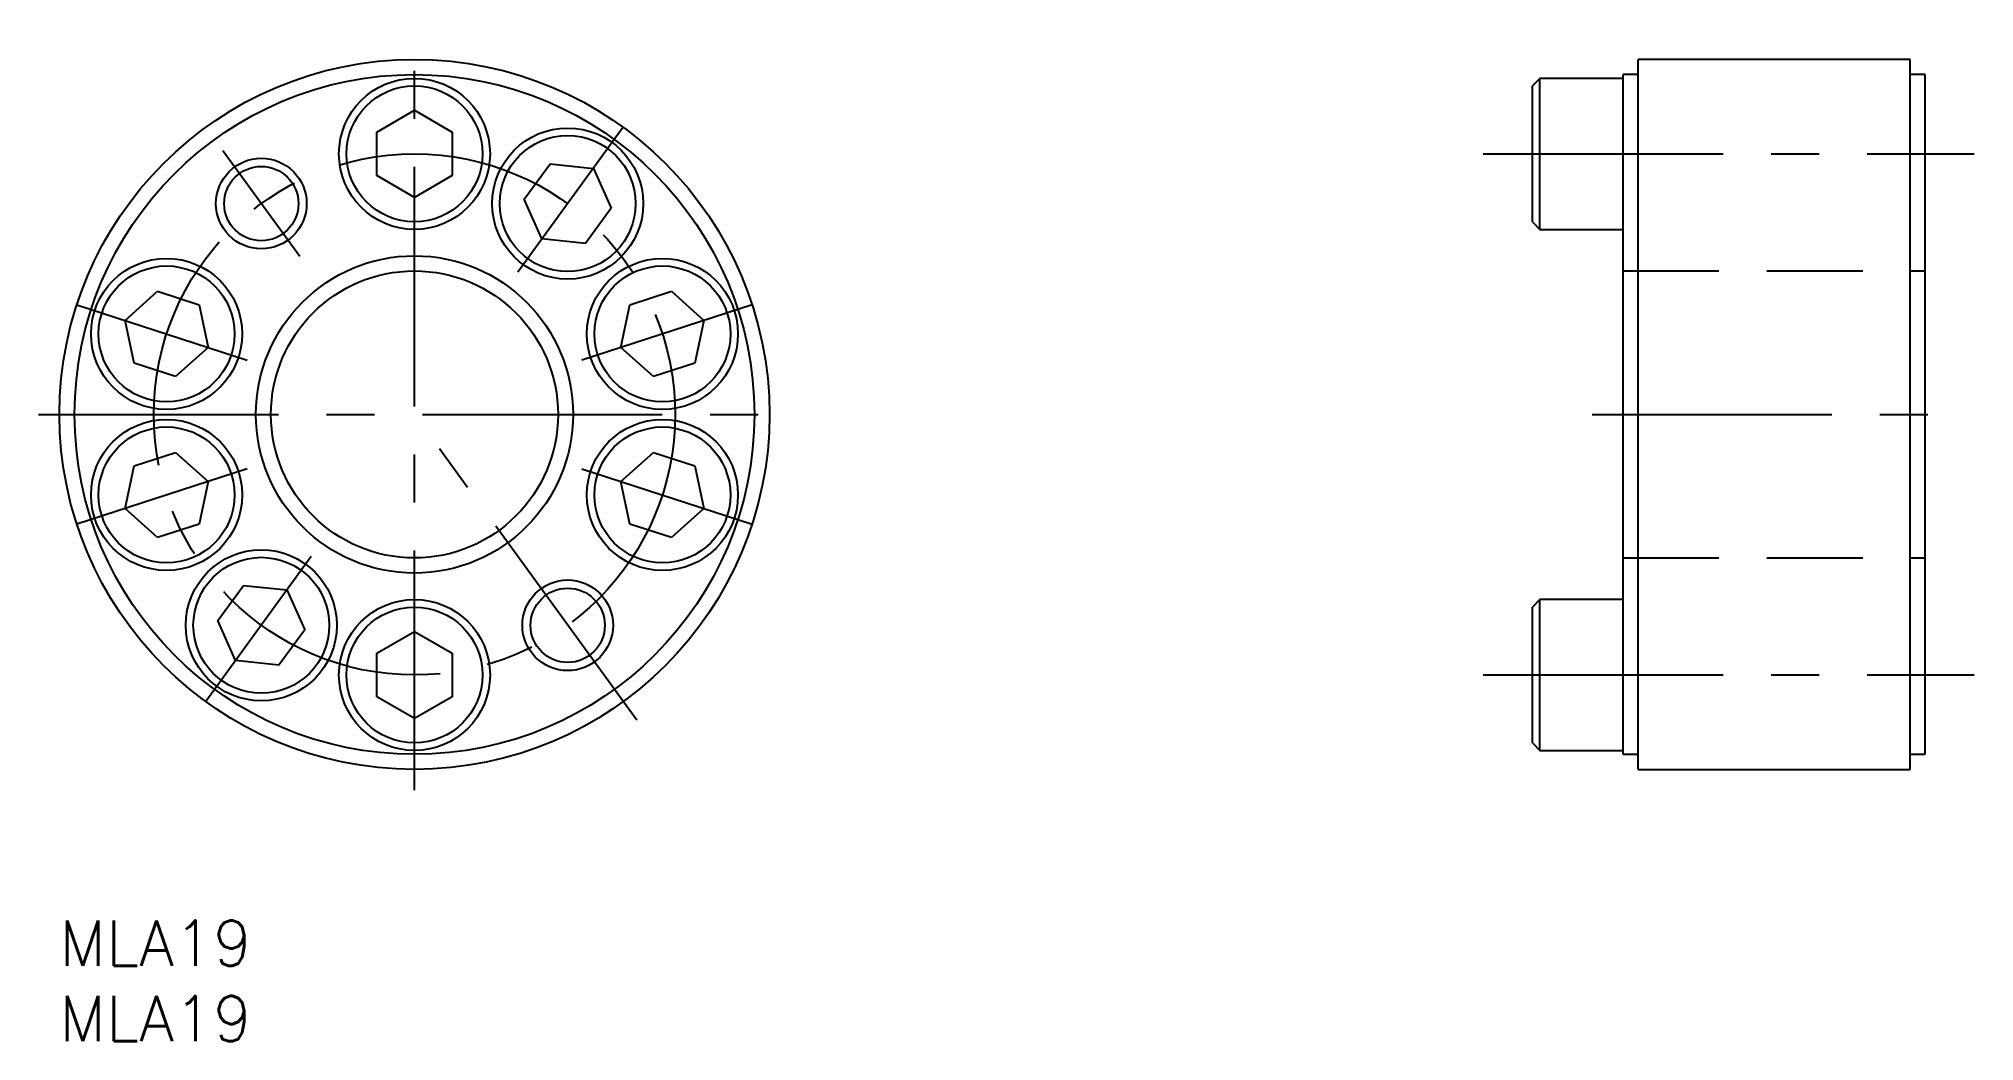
# Model space of a CAD drawing. Extents: x -1 to 127, y -8 to 58.
import ezdxf

# ---------------------------------------------------------------- set-up
doc = ezdxf.new("R2010")
doc.units = 0
doc.header["$LTSCALE"] = 0.5
doc.linetypes.add('CENTER', pattern=[50.8, 31.75, -6.35, 6.35, -6.35])
doc.linetypes.add('DASHED', pattern=[19.05, 12.7, -6.35])
for name, color, linetype in [('MSM_CENTER', 1, 'CENTER'), ('MSM_CONTINUOUS', 7, 'CONTINUOUS'), ('MSM_DASHED', 4, 'DASHED'), ('MSM_NARROW', 5, 'CONTINUOUS'), ('MSM_PART_NUMBER', 7, 'CONTINUOUS')]:
    doc.layers.add(name, color=color, linetype=linetype)
doc.styles.get("Standard").update_dxf_attribs({"font": 'txt.shx', "height": 3, "bigfont": 'bigfont.shx'})

msp = doc.modelspace()

# ---------------------------------------------------------------- linework, layer by layer
at = {"layer": 'MSM_CENTER'}
for p, q in [((23.5, 8.62), (23.5, 58.37)), ((37.31, 52.51), (30.34, 42.91)), ((15.9, 43.95), (10.82, 50.96)), ((94.25, 50.75), (126.75, 50.75)), ((1.15, 40.76), (12.43, 37.1)), ((45.85, 40.76), (34.57, 37.1)), ((-1.38, 33.5), (48.37, 33.5)), ((38.21, 13.25), (23.5, 33.5)), ((101.45, 33.5), (126.75, 33.5)), ((12.43, 29.9), (1.15, 26.24)), ((34.57, 29.9), (45.85, 26.24)), ((16.66, 24.09), (9.69, 14.49)), ((94.25, 16.25), (126.75, 16.25))]:
    msp.add_line(p, q, dxfattribs=at)
msp.add_circle((23.5, 33.5), 17.25, dxfattribs=at)
at = {"layer": 'MSM_CONTINUOUS'}
for p, q in [((122.5, 57), (104.5, 57)), ((104.5, 10), (104.5, 57)), ((122.5, 10), (122.5, 57)), ((98, 55.75), (97.5, 55.25)), ((97.5, 46.25), (97.5, 55.25)), ((103.5, 55.75), (98, 55.75)), ((103.5, 55.75), (98, 55.75)), ((98, 45.75), (98, 55.75)), ((104.5, 56), (103.5, 56)), ((103.5, 11), (103.5, 56)), ((123.5, 56), (122.5, 56)), ((123.5, 11), (123.5, 56)), ((21, 52.19), (23.5, 53.64)), ((23.5, 53.64), (26, 52.19)), ((21, 49.31), (21, 52.19)), ((26, 52.19), (26, 49.31)), ((30.77, 47.76), (32.47, 50.09)), ((32.47, 50.09), (35.34, 49.79)), ((23.5, 47.86), (21, 49.31)), ((26, 49.31), (23.5, 47.86)), ((35.34, 49.79), (36.51, 47.15)), ((31.94, 45.12), (30.77, 47.76)), ((36.51, 47.15), (34.81, 44.82)), ((97.5, 46.25), (98, 45.75)), ((34.81, 44.82), (31.94, 45.12)), ((98, 45.75), (103.5, 45.75)), ((4.35, 39.72), (6.49, 41.65)), ((6.49, 41.65), (9.24, 40.76)), ((37.76, 40.76), (40.51, 41.65)), ((40.51, 41.65), (42.65, 39.72)), ((4.95, 36.9), (4.35, 39.72)), ((9.24, 40.76), (9.84, 37.94)), ((37.16, 37.94), (37.76, 40.76)), ((42.65, 39.72), (42.05, 36.9)), ((9.84, 37.94), (7.69, 36.01)), ((39.31, 36.01), (37.16, 37.94)), ((7.69, 36.01), (4.95, 36.9)), ((42.05, 36.9), (39.31, 36.01)), ((0.09, 35.5), (0.08, 35.5)), ((4.95, 30.1), (7.69, 30.99)), ((7.69, 30.99), (9.84, 29.06)), ((37.16, 29.06), (39.31, 30.99)), ((39.31, 30.99), (42.05, 30.1)), ((4.35, 27.28), (4.95, 30.1)), ((42.05, 30.1), (42.65, 27.28)), ((9.84, 29.06), (9.24, 26.24)), ((37.76, 26.24), (37.16, 29.06)), ((6.49, 25.35), (4.35, 27.28)), ((42.65, 27.28), (40.51, 25.35)), ((9.24, 26.24), (6.49, 25.35)), ((40.51, 25.35), (37.76, 26.24)), ((10.49, 19.85), (12.19, 22.18)), ((12.19, 22.18), (15.06, 21.88)), ((15.06, 21.88), (16.23, 19.24)), ((98, 21.25), (97.5, 20.75)), ((97.5, 11.75), (97.5, 20.75)), ((103.5, 21.25), (98, 21.25)), ((98, 11.25), (98, 21.25)), ((11.66, 17.21), (10.49, 19.85)), ((16.23, 19.24), (14.53, 16.91)), ((21, 17.69), (23.5, 19.14)), ((23.5, 19.14), (26, 17.69)), ((14.53, 16.91), (11.66, 17.21)), ((21, 14.81), (21, 17.69)), ((26, 17.69), (26, 14.81)), ((23.5, 13.36), (21, 14.81)), ((26, 14.81), (23.5, 13.36)), ((97.5, 11.75), (98, 11.25)), ((98, 11.25), (103.5, 11.25)), ((103.5, 11), (104.5, 11)), ((122.5, 11), (123.5, 11)), ((104.5, 10), (122.5, 10))]:
    msp.add_line(p, q, dxfattribs=at)
for centre, radius in [((23.5, 33.5), 23.5), ((23.5, 33.5), 22.5), ((23.5, 50.75), 5), ((23.5, 50.75), 4.5), ((33.64, 47.46), 5), ((33.64, 47.46), 4.5), ((13.36, 47.46), 2.46), ((7.09, 38.83), 5), ((23.5, 33.5), 10.5), ((39.91, 38.83), 5), ((7.09, 38.83), 4.5), ((23.5, 33.5), 9.5), ((39.91, 38.83), 4.5), ((7.09, 28.17), 5), ((7.09, 28.17), 4.5), ((39.91, 28.17), 5), ((39.91, 28.17), 4.5), ((13.36, 19.54), 5), ((13.36, 19.54), 4.5), ((33.64, 19.54), 2.46), ((23.5, 16.25), 5), ((23.5, 16.25), 4.5)]:
    msp.add_circle(centre, radius, dxfattribs=at)
at = {"layer": 'MSM_DASHED'}
for p, q in [((103.5, 43), (123.5, 43)), ((103.5, 24), (123.5, 24))]:
    msp.add_line(p, q, dxfattribs=at)
at = {"layer": 'MSM_NARROW'}
for centre in [(13.36, 47.46), (33.64, 19.54)]:
    msp.add_circle(centre, 3, dxfattribs=at)

# ---------------------------------------------------------------- texts
at = {"layer": 'MSM_PART_NUMBER'}
for p in [(0, -3), (0, -8)]:
    msp.add_text('MLA19', height=3, dxfattribs=at).set_placement(p)

doc.saveas('drawing.dxf')
